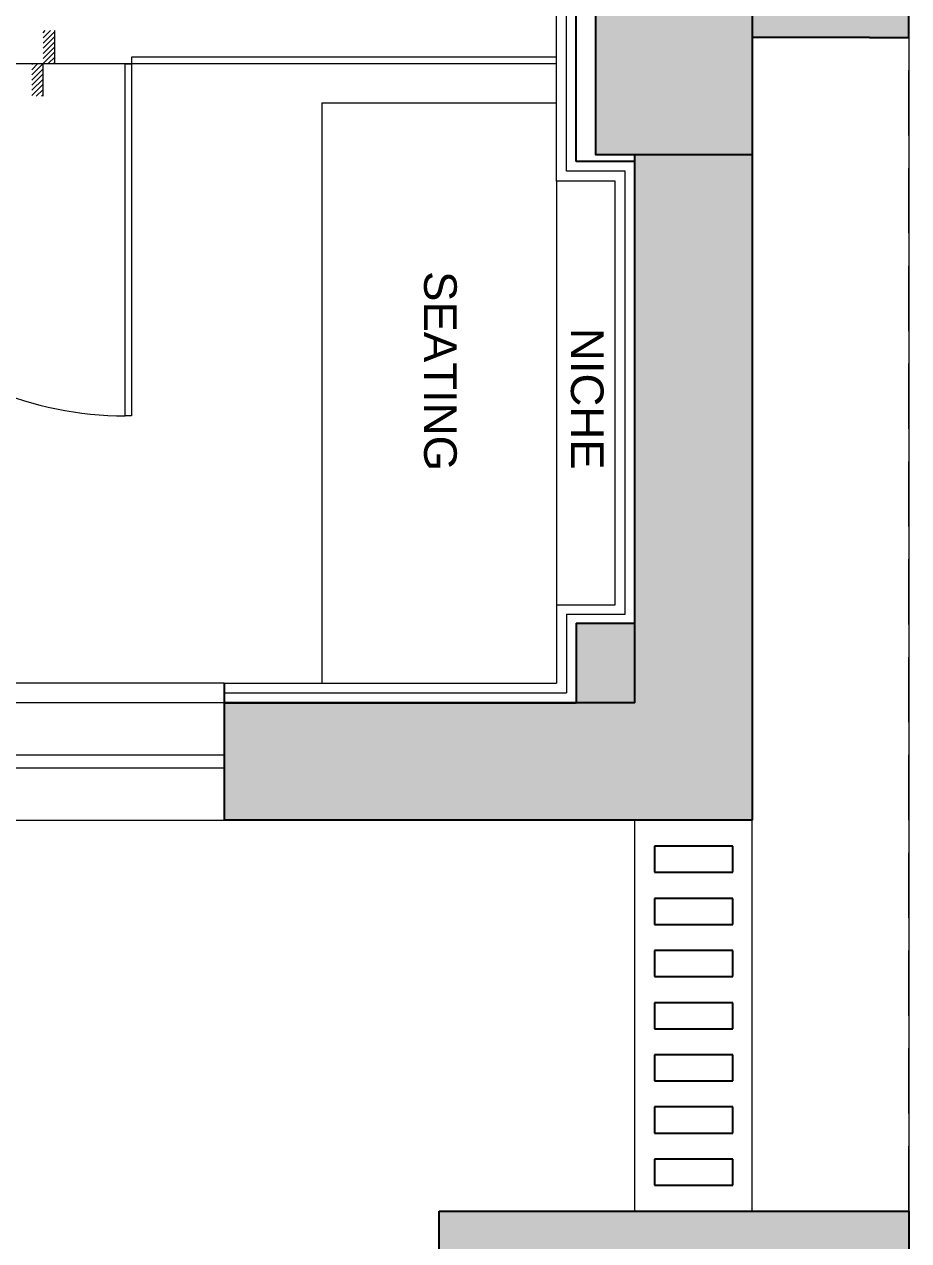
# Model space of a CAD drawing. Header units: inches. Extents: x 211391 to 214260, y -106888 to -102532.
# Drawn here: x 212277.4 to 212345.2, y -106684.7 to -106591.4 of the extents above; entities that cross this region are included whole.
import ezdxf

# ---------------------------------------------------------------- set-up
doc = ezdxf.new("R2010")
doc.units = ezdxf.units.IN
doc.header["$MEASUREMENT"] = 0
doc.linetypes.add('HIDDEN', pattern=[0.375, 0.25, -0.125])
doc.layers.get('0').update_dxf_attribs({"color": 4})
doc.layers.add('COLUMN', color=6, linetype='Continuous')
doc.layers.add('S-DIM', color=7, linetype='Continuous')
for name, color, linetype, lineweight in [('DROP', 1, 'Continuous', 5), ('GLASS', 4, 'Continuous', 18), ('HATCH', 251, 'Continuous', 13), ('HIDDEN', 8, 'Continuous', 13), ('STONE', 1, 'Continuous', 18), ('TEXT', 3, 'Continuous', 9), ('TEXT 1', 3, 'Continuous', 15), ('WALL', 5, 'Continuous', 25), ('window', 1, 'Continuous', 18), ('WORKING', 1, 'Continuous', 9)]:
    doc.layers.add(name, color=color, linetype=linetype, lineweight=lineweight)
doc.layers.get('S-DIM').off()
doc.styles.add('style5', font='arial.ttf', dxfattribs={"height": 9})

# ---------------------------------------------------------------- blocks, each defined once
blk = doc.blocks.new('*X6')
at = {"color": 0}
for p, q in [((-16.76, -3.5), (-13.26, 0)), ((-16.76, -0.85), (-15.91, 0)), ((-16.42, -5.81), (-10.61, 0)), ((-13.76, -5.81), (-7.95, 0)), ((-11.11, -5.81), (-5.3, 0)), ((-8.46, -5.81), (-2.65, 0)), ((-5.81, -5.81), (0, 0)), ((0, 0), (6, 6)), ((0, 2.65), (3.35, 6)), ((0, 5.3), (0.7, 6)), ((2.65, 0), (8.65, 6)), ((5.3, 0), (11.3, 6)), ((7.95, 0), (13.95, 6)), ((10.61, 0), (16.61, 6)), ((13.26, 0), (17.04, 3.78)), ((15.91, 0), (17.04, 1.13)), ((-3.16, -5.81), (0, -2.65)), ((-0.51, -5.81), (0, -5.3))]:
    blk.add_line(p, q, dxfattribs=at)
blk = doc.blocks.new('4 UQ46U')
at = {"layer": 'DROP', "lineweight": 5}
blk.add_lwpolyline([(67308.83, -52969.15), (67308.83, -52972.46), (67307.64, -52972.46), (67307.64, -52975.82)], dxfattribs=at)
at = {"layer": 'DROP', "lineweight": 5, "extrusion": (0, 0, -1), "xscale": 0.1972594911858323, "yscale": 0.1972594911858323, "zscale": -0.1972594911858323, "rotation": 270}
blk.add_blockref('*X6', (-67308.83, -52972.46), dxfattribs=at)
blk = doc.blocks.new('GY')
at = {"layer": 'HATCH', "ltscale": 25}
h = blk.add_hatch(color=256, dxfattribs=at)
h.dxf.hatch_style = 1
h.paths.add_polyline_path([(210198.397, -104698.387), (210193.897, -104698.387), (210193.897, -104704.487), (210198.397, -104704.487)])
at = {"layer": 'DROP', "ltscale": 10}
blk.add_line((210159.807, -104655.487), (210132.807, -104655.487), dxfattribs=at)
at = {"layer": 'GLASS', "ltscale": 10}
for p, q in [((210192.397, -104654.987), (210159.807, -104654.987)), ((210159.807, -104654.987), (210159.807, -104655.487)), ((210192.397, -104655.487), (210159.807, -104655.487))]:
    blk.add_line(p, q, dxfattribs=at)
blk.add_lwpolyline([(210159.807, -104682.487), (210159.307, -104682.487), (210159.307, -104655.487), (210159.807, -104655.487)], close=True, dxfattribs=at)
blk.add_arc((210159.307, -104655.983), 26.505, 178.92908, 270, dxfattribs=at)
at = {"layer": 'STONE'}
for p, q in [((210192.397, -104664.487), (210192.397, -104639.987)), ((210196.897, -104664.487), (210192.397, -104664.487)), ((210192.397, -104664.487), (210192.397, -104696.987)), ((210196.897, -104696.987), (210196.897, -104664.487)), ((210192.397, -104696.987), (210196.897, -104696.987)), ((210192.397, -104696.987), (210192.397, -104702.987)), ((210193.147, -104697.687), (210193.147, -104703.737)), ((210166.897, -104702.987), (210118.897, -104702.987)), ((210166.897, -104702.987), (210192.397, -104702.987)), ((210166.897, -104703.737), (210193.147, -104703.737))]:
    blk.add_line(p, q, dxfattribs=at)
at = {"layer": 'STONE', "ltscale": 10}
for q in [(210174.397, -104702.987), (210192.397, -104658.487)]:
    blk.add_line((210174.397, -104658.487), q, dxfattribs=at)
at = {"layer": 'STONE'}
blk.add_lwpolyline([(210193.147, -104697.687), (210197.647, -104697.687), (210197.647, -104663.737), (210193.147, -104663.737), (210193.147, -104640.737)], dxfattribs=at)
at = {"layer": 'WALL', "ltscale": 20}
for p, q in [((210193.897, -104662.987), (210193.897, -104641.487)), ((210193.897, -104662.987), (210193.897, -104641.487)), ((210198.397, -104662.987), (210193.897, -104662.987)), ((210198.397, -104662.987), (210193.897, -104662.987)), ((210198.397, -104698.387), (210198.397, -104662.987)), ((210193.897, -104698.387), (210198.397, -104698.387)), ((210193.897, -104698.387), (210193.897, -104704.487)), ((210166.897, -104702.987), (210166.897, -104704.487)), ((210166.897, -104704.487), (210193.897, -104704.487))]:
    blk.add_line(p, q, dxfattribs=at)
at = {"layer": 'WORKING', "ltscale": 15}
blk.add_lwpolyline([(210198.397, -104662.487), (210195.397, -104662.487), (210195.397, -104644.487), (210198.397, -104644.487)], dxfattribs=at)
at = {"layer": 'WALL', "xscale": 0.7535655759087191, "yscale": 0.7535655759087191, "zscale": 0.7535655759087191, "rotation": 180}
blk.add_blockref('4 UQ46U', (260874.632, -144573.706), dxfattribs=at)
at = {"layer": 'TEXT', "char_height": 2.5, "width": 19.60533, "attachment_point": 2, "rotation": 270, "style": 'style5'}
for s, insert in [('\\A1;SEATING', (210184.738, -104679.054)), ('\\A1;NICHE', (210195.994, -104681.183))]:
    blk.add_mtext(s, dxfattribs=dict(at, insert=insert))
blk = doc.blocks.new('erwe54')
at = {"layer": 'COLUMN', "ltscale": 20, "true_color": 0xe517e8}
h = blk.add_hatch(color=6, dxfattribs=at)
h.dxf.hatch_style = 1
h.paths.add_polyline_path([(205764.767, -116186.542), (205764.767, -116168.542), (205752.767, -116168.542), (205752.767, -116186.542)])
at = {"layer": 'COLUMN', "ltscale": 20}
blk.add_lwpolyline([(205764.767, -116168.542), (205764.767, -116186.542), (205752.767, -116186.542), (205752.767, -116168.542)], close=True, dxfattribs=at)

msp = doc.modelspace()

# ---------------------------------------------------------------- hatches: boundary and pattern name
at = {"layer": 'HATCH', "ltscale": 15}
h = msp.add_hatch(color=256, dxfattribs=at)
h.dxf.hatch_style = 1
h.paths.add_polyline_path([(212345.188, -106580.405), (212342.188, -106580.405), (212342.188, -106433.405), (212333.188, -106433.405), (212333.188, -106437.905), (212337.688, -106437.905), (212337.688, -106587.905), (212333.188, -106587.905), (212333.188, -106592.405), (212342.188, -106592.405), (212345.188, -106592.405)])
h = msp.add_hatch(color=256, dxfattribs=at)
h.dxf.hatch_style = 1
h.paths.add_polyline_path([(212333.188, -106601.405), (212324.188, -106601.405), (212324.188, -106637.305), (212324.188, -106643.405), (212292.688, -106643.405), (212292.688, -106652.405), (212333.188, -106652.405)])
h = msp.add_hatch(color=256, dxfattribs=at)
h.dxf.hatch_style = 1
h.paths.add_polyline_path([(212345.188, -106682.405), (212309.188, -106682.405), (212309.188, -106731.905), (212295.688, -106731.905), (212295.688, -106736.405), (212321.188, -106736.405), (212321.188, -106727.405), (212313.688, -106727.405), (212313.688, -106686.905), (212324.188, -106686.905), (212324.188, -106718.405), (212333.188, -106718.405), (212333.188, -106686.905), (212337.688, -106686.905), (212337.688, -106731.905), (212333.188, -106731.905), (212333.188, -106736.405), (212342.188, -106736.405), (212342.188, -106694.405), (212345.188, -106694.405)])

# ---------------------------------------------------------------- linework, layer by layer
at = {"layer": 'HIDDEN', "linetype": 'HIDDEN', "ltscale": 20}
msp.add_line((212345.188, -106682.405), (212345.188, -106592.405), dxfattribs=at)
at = {"layer": 'WALL'}
for p, q in [((212345.188, -106592.405), (212345.188, -106580.405)), ((212342.188, -106592.405), (212333.188, -106592.405)), ((212342.188, -106592.405), (212345.188, -106592.405)), ((212324.188, -106643.405), (212324.188, -106601.405)), ((212331.707, -106654.405), (212325.707, -106654.405)), ((212325.707, -106654.405), (212325.707, -106656.405)), ((212331.707, -106656.405), (212331.707, -106654.405)), ((212325.707, -106656.405), (212331.707, -106656.405)), ((212331.707, -106658.405), (212325.707, -106658.405)), ((212325.707, -106658.405), (212325.707, -106660.405)), ((212331.707, -106660.405), (212331.707, -106658.405)), ((212325.707, -106660.405), (212331.707, -106660.405)), ((212331.707, -106662.405), (212325.707, -106662.405)), ((212325.707, -106662.405), (212325.707, -106664.405)), ((212331.707, -106664.405), (212331.707, -106662.405)), ((212325.707, -106664.405), (212331.707, -106664.405)), ((212331.707, -106666.405), (212325.707, -106666.405)), ((212325.707, -106666.405), (212325.707, -106668.405)), ((212331.707, -106668.405), (212331.707, -106666.405)), ((212325.707, -106668.405), (212331.707, -106668.405)), ((212331.707, -106670.405), (212325.707, -106670.405)), ((212325.707, -106670.405), (212325.707, -106672.405)), ((212331.707, -106672.405), (212331.707, -106670.405)), ((212325.707, -106672.405), (212331.707, -106672.405)), ((212331.707, -106674.405), (212325.707, -106674.405)), ((212325.707, -106674.405), (212325.707, -106676.405)), ((212331.707, -106676.405), (212331.707, -106674.405)), ((212325.707, -106676.405), (212331.707, -106676.405)), ((212331.707, -106678.405), (212325.707, -106678.405)), ((212325.707, -106678.405), (212325.707, -106680.405)), ((212331.707, -106680.405), (212331.707, -106678.405)), ((212325.707, -106680.405), (212331.707, -106680.405)), ((212309.188, -106682.405), (212345.188, -106682.405)), ((212345.188, -106682.405), (212345.188, -106694.405))]:
    msp.add_line(p, q, dxfattribs=at)
at = {"layer": 'WALL', "ltscale": 20}
for p, q in [((212333.188, -106601.405), (212333.188, -106652.405)), ((212324.188, -106643.405), (212292.688, -106643.405)), ((212292.688, -106643.405), (212292.688, -106652.405)), ((212333.188, -106652.405), (212292.688, -106652.405)), ((212309.188, -106731.905), (212309.188, -106682.405))]:
    msp.add_line(p, q, dxfattribs=at)
at = {"layer": 'window', "ltscale": 20}
for p, q in [((212345.188, -106592.405), (212345.188, -106682.405)), ((212244.688, -106647.405), (212292.688, -106647.405)), ((212244.688, -106648.405), (212292.688, -106648.405)), ((212324.188, -106682.405), (212324.188, -106652.405)), ((212333.188, -106682.405), (212333.188, -106652.405))]:
    msp.add_line(p, q, dxfattribs=at)
for points in [[(212292.688, -106643.405), (212244.688, -106643.405)], [(212244.688, -106652.405), (212292.688, -106652.405)]]:
    msp.add_lwpolyline(points, dxfattribs=at)

# ---------------------------------------------------------------- block references
at = {"layer": 'S-DIM'}
msp.add_blockref('GY', (2125.791, -1938.918), dxfattribs=at)
at = {"layer": 'TEXT 1'}
msp.add_blockref('erwe54', (6568.421, 9585.137), dxfattribs=at)

doc.saveas('drawing.dxf')
